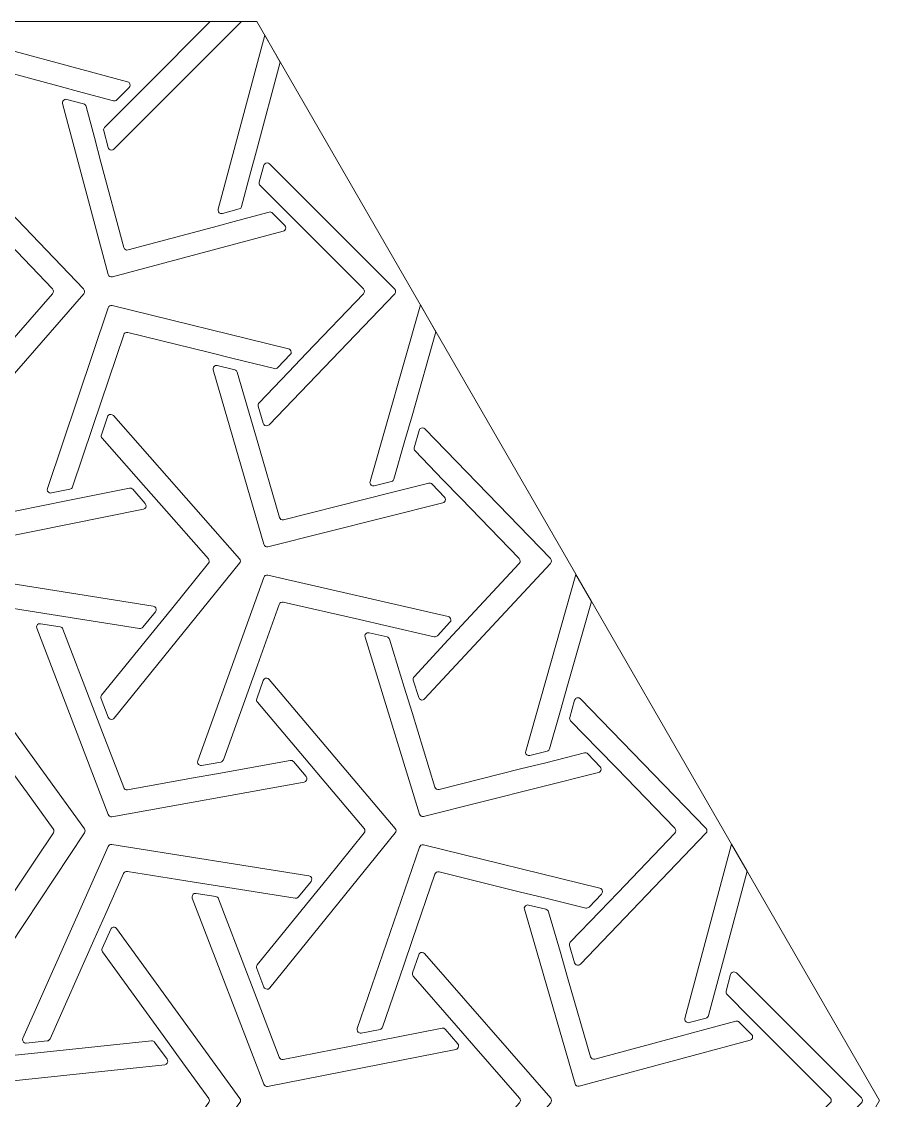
# Model space of a CAD drawing. Header units: millimetres. Extents: x 0.8 to 39, y 0.8 to 33.9.
# Drawn here: x 25.85 to 39.03, y 17.33 to 33.9 of the extents above; entities that cross this region are included whole.
import ezdxf

# ---------------------------------------------------------------- set-up
doc = ezdxf.new("R2010")
doc.units = ezdxf.units.MM
doc.header["$MEASUREMENT"] = 0
doc.layers.add('Layer 1', color=7, linetype='Continuous', lineweight=0)

# ---------------------------------------------------------------- blocks, each defined once
blk = doc.blocks.new('Block_0')
at = {"layer": 'Layer 1', "color": 1, "lineweight": 0, "true_color": 0xff0000}
for points, knots in [([(5.548, 9.05), (5.548, 9.05), (7.94, 4.907), (7.94, 4.907), (7.94, 4.907), (10.331, 0.765), (10.331, 0.765), (10.331, 0.765), (15.114, 0.765), (15.114, 0.765), (15.114, 0.765), (19.897, 0.765), (19.897, 0.765), (19.897, 0.765), (24.68, 0.765), (24.68, 0.765), (24.68, 0.765), (29.463, 0.765), (29.463, 0.765), (29.463, 0.765), (31.855, 4.907), (31.855, 4.907), (31.855, 4.907), (34.246, 9.05), (34.246, 9.05), (34.246, 9.05), (36.638, 13.192), (36.638, 13.192), (36.638, 13.192), (39.029, 17.334), (39.029, 17.334), (39.029, 17.334), (36.638, 21.476), (36.638, 21.476), (36.638, 21.476), (34.246, 25.619), (34.246, 25.619), (34.246, 25.619), (31.855, 29.761), (31.855, 29.761), (31.855, 29.761), (29.463, 33.903), (29.463, 33.903), (29.463, 33.903), (24.68, 33.903), (24.68, 33.903), (24.68, 33.903), (19.897, 33.903), (19.897, 33.903), (19.897, 33.903), (15.114, 33.903), (15.114, 33.903), (15.114, 33.903), (10.331, 33.903), (10.331, 33.903), (10.331, 33.903), (7.94, 29.761), (7.94, 29.761), (7.94, 29.761), (5.548, 25.619), (5.548, 25.619), (5.548, 25.619), (3.157, 21.476), (3.157, 21.476), (3.157, 21.476), (0.765, 17.334), (0.765, 17.334), (0.765, 17.334), (3.157, 13.192), (3.157, 13.192), (3.157, 13.192), (5.548, 9.05), (5.548, 9.05)], [0, 0, 0, 0, 1, 1, 1, 2, 2, 2, 3, 3, 3, 4, 4, 4, 5, 5, 5, 6, 6, 6, 7, 7, 7, 8, 8, 8, 9, 9, 9, 10, 10, 10, 11, 11, 11, 12, 12, 12, 13, 13, 13, 14, 14, 14, 15, 15, 15, 16, 16, 16, 17, 17, 17, 18, 18, 18, 19, 19, 19, 20, 20, 20, 21, 21, 21, 22, 22, 22, 23, 23, 23, 24, 24, 24, 24]), ([(29.224, 33.903), (29.224, 33.903), (27.266, 31.944), (27.266, 31.944), (27.245, 31.924), (27.211, 31.924), (27.191, 31.944), (27.184, 31.951), (27.179, 31.959), (27.177, 31.968), (27.177, 31.968), (27.108, 32.227), (27.108, 32.227), (27.103, 32.246), (27.108, 32.265), (27.121, 32.278), (27.121, 32.278), (27.472, 32.63), (27.472, 32.63), (27.472, 32.63), (27.472, 32.63), (27.472, 32.63), (27.472, 32.63), (27.749, 32.906), (27.749, 32.906), (27.749, 32.906), (28.746, 33.903), (28.746, 33.903), (28.746, 33.903), (29.224, 33.903), (29.224, 33.903)], [0, 0, 0, 0, 1, 1, 1, 2, 2, 2, 3, 3, 3, 4, 4, 4, 5, 5, 5, 6, 6, 6, 7, 7, 7, 8, 8, 8, 9, 9, 9, 10, 10, 10, 10]), ([(24.785, 33.646), (24.785, 33.646), (24.008, 30.968), (24.008, 30.968), (23.999, 30.94), (24.016, 30.911), (24.044, 30.903), (24.053, 30.9), (24.062, 30.9), (24.071, 30.902), (24.071, 30.902), (24.339, 30.968), (24.339, 30.968), (24.358, 30.973), (24.372, 30.987), (24.378, 31.005), (24.378, 31.005), (24.56, 31.632), (24.56, 31.632), (24.56, 31.632), (24.56, 31.632), (24.56, 31.632), (24.56, 31.632), (24.671, 32.015), (24.671, 32.015), (24.671, 32.015), (24.671, 32.015), (24.671, 32.015), (24.671, 32.015), (25.025, 33.232), (25.025, 33.232), (25.033, 33.259), (25.061, 33.276), (25.089, 33.268), (25.089, 33.268), (26.401, 32.917), (26.401, 32.917), (26.401, 32.917), (26.401, 32.917), (26.401, 32.917), (26.401, 32.917), (26.778, 32.816), (26.778, 32.816), (26.778, 32.816), (26.778, 32.816), (26.778, 32.816), (26.778, 32.816), (27.258, 32.687), (27.258, 32.687), (27.276, 32.682), (27.296, 32.687), (27.309, 32.701), (27.309, 32.701), (27.499, 32.89), (27.499, 32.89), (27.52, 32.911), (27.52, 32.945), (27.499, 32.965), (27.492, 32.972), (27.484, 32.977), (27.475, 32.979), (27.475, 32.979), (24.85, 33.682), (24.85, 33.682), (24.822, 33.69), (24.793, 33.674), (24.785, 33.646)], [0, 0, 0, 0, 1, 1, 1, 2, 2, 2, 3, 3, 3, 4, 4, 4, 5, 5, 5, 6, 6, 6, 7, 7, 7, 8, 8, 8, 9, 9, 9, 10, 10, 10, 11, 11, 11, 12, 12, 12, 13, 13, 13, 14, 14, 14, 15, 15, 15, 16, 16, 16, 17, 17, 17, 18, 18, 18, 19, 19, 19, 20, 20, 20, 21, 21, 21, 22, 22, 22, 22]), ([(29.583, 33.696), (29.583, 33.696), (28.866, 31.02), (28.866, 31.02), (28.858, 30.992), (28.875, 30.963), (28.903, 30.956), (28.912, 30.953), (28.922, 30.953), (28.931, 30.956), (28.931, 30.956), (29.19, 31.025), (29.19, 31.025), (29.208, 31.03), (29.223, 31.044), (29.227, 31.062), (29.227, 31.062), (29.356, 31.542), (29.356, 31.542), (29.356, 31.542), (29.457, 31.919), (29.457, 31.919), (29.457, 31.919), (29.457, 31.919), (29.457, 31.919), (29.457, 31.919), (29.822, 33.282), (29.822, 33.282), (29.822, 33.282), (29.583, 33.696), (29.583, 33.696)], [0, 0, 0, 0, 1, 1, 1, 2, 2, 2, 3, 3, 3, 4, 4, 4, 5, 5, 5, 6, 6, 6, 7, 7, 7, 8, 8, 8, 9, 9, 9, 10, 10, 10, 10]), ([(27.178, 30.019), (27.178, 30.019), (26.475, 32.643), (26.475, 32.643), (26.467, 32.671), (26.484, 32.7), (26.512, 32.708), (26.521, 32.71), (26.53, 32.71), (26.539, 32.708), (26.539, 32.708), (26.799, 32.639), (26.799, 32.639), (26.817, 32.634), (26.831, 32.619), (26.836, 32.601), (26.836, 32.601), (26.964, 32.122), (26.964, 32.122), (26.964, 32.122), (27.066, 31.744), (27.066, 31.744), (27.066, 31.744), (27.066, 31.744), (27.066, 31.744), (27.066, 31.744), (27.417, 30.433), (27.417, 30.433), (27.424, 30.405), (27.453, 30.388), (27.482, 30.396), (27.482, 30.396), (27.482, 30.396), (27.482, 30.396), (27.482, 30.396), (28.793, 30.747), (28.793, 30.747), (28.793, 30.747), (28.793, 30.747), (28.793, 30.747), (28.793, 30.747), (29.17, 30.848), (29.17, 30.848), (29.17, 30.848), (29.17, 30.848), (29.17, 30.848), (29.17, 30.848), (29.65, 30.977), (29.65, 30.977), (29.668, 30.982), (29.687, 30.976), (29.701, 30.963), (29.701, 30.963), (29.891, 30.773), (29.891, 30.773), (29.911, 30.753), (29.911, 30.719), (29.891, 30.698), (29.884, 30.692), (29.876, 30.687), (29.867, 30.685), (29.867, 30.685), (27.243, 29.982), (27.243, 29.982), (27.214, 29.974), (27.185, 29.991), (27.178, 30.019)], [0, 0, 0, 0, 1, 1, 1, 2, 2, 2, 3, 3, 3, 4, 4, 4, 5, 5, 5, 6, 6, 6, 7, 7, 7, 8, 8, 8, 9, 9, 9, 10, 10, 10, 11, 11, 11, 12, 12, 12, 13, 13, 13, 14, 14, 14, 15, 15, 15, 16, 16, 16, 17, 17, 17, 18, 18, 18, 19, 19, 19, 20, 20, 20, 21, 21, 21, 22, 22, 22, 22]), ([(26.799, 29.796), (26.799, 29.796), (24.867, 31.811), (24.867, 31.811), (24.847, 31.832), (24.813, 31.832), (24.792, 31.812), (24.785, 31.806), (24.78, 31.798), (24.778, 31.789), (24.778, 31.789), (24.701, 31.523), (24.701, 31.523), (24.695, 31.505), (24.7, 31.486), (24.713, 31.472), (24.713, 31.472), (25.165, 31), (25.165, 31), (25.165, 31), (25.165, 31), (25.165, 31), (25.165, 31), (25.441, 30.713), (25.441, 30.713), (25.441, 30.713), (25.441, 30.713), (25.441, 30.713), (25.441, 30.713), (26.321, 29.796), (26.321, 29.796), (26.34, 29.776), (26.341, 29.745), (26.323, 29.724), (26.323, 29.724), (25.623, 28.923), (25.623, 28.923), (25.623, 28.923), (25.623, 28.923), (25.623, 28.923), (25.623, 28.923), (25.35, 28.609), (25.35, 28.609), (25.35, 28.609), (24.69, 27.853), (24.69, 27.853), (24.677, 27.838), (24.674, 27.819), (24.68, 27.801), (24.68, 27.801), (24.775, 27.523), (24.775, 27.523), (24.784, 27.495), (24.815, 27.48), (24.842, 27.49), (24.851, 27.493), (24.859, 27.498), (24.865, 27.505), (24.865, 27.505), (26.801, 29.724), (26.801, 29.724), (26.819, 29.745), (26.818, 29.776), (26.799, 29.796)], [0, 0, 0, 0, 1, 1, 1, 2, 2, 2, 3, 3, 3, 4, 4, 4, 5, 5, 5, 6, 6, 6, 7, 7, 7, 8, 8, 8, 9, 9, 9, 10, 10, 10, 11, 11, 11, 12, 12, 12, 13, 13, 13, 14, 14, 14, 15, 15, 15, 16, 16, 16, 17, 17, 17, 18, 18, 18, 19, 19, 19, 20, 20, 20, 21, 21, 21, 21]), ([(31.579, 29.797), (31.579, 29.797), (29.657, 31.719), (29.657, 31.719), (29.636, 31.74), (29.603, 31.74), (29.582, 31.719), (29.576, 31.713), (29.571, 31.705), (29.569, 31.696), (29.569, 31.696), (29.499, 31.436), (29.499, 31.436), (29.494, 31.418), (29.499, 31.399), (29.513, 31.385), (29.513, 31.385), (29.864, 31.034), (29.864, 31.034), (29.864, 31.034), (29.864, 31.034), (29.864, 31.034), (29.864, 31.034), (30.14, 30.758), (30.14, 30.758), (30.14, 30.758), (30.14, 30.758), (30.14, 30.758), (30.14, 30.758), (31.101, 29.797), (31.101, 29.797), (31.121, 29.777), (31.121, 29.744), (31.102, 29.723), (31.102, 29.723), (30.224, 28.809), (30.224, 28.809), (30.224, 28.809), (30.224, 28.809), (30.224, 28.809), (30.224, 28.809), (29.948, 28.521), (29.948, 28.521), (29.948, 28.521), (29.948, 28.521), (29.948, 28.521), (29.948, 28.521), (29.496, 28.05), (29.496, 28.05), (29.483, 28.036), (29.478, 28.016), (29.484, 27.998), (29.484, 27.998), (29.561, 27.733), (29.561, 27.733), (29.569, 27.705), (29.598, 27.688), (29.626, 27.697), (29.635, 27.699), (29.643, 27.704), (29.65, 27.711), (29.65, 27.711), (31.58, 29.723), (31.58, 29.723), (31.6, 29.744), (31.599, 29.777), (31.579, 29.797)], [0, 0, 0, 0, 1, 1, 1, 2, 2, 2, 3, 3, 3, 4, 4, 4, 5, 5, 5, 6, 6, 6, 7, 7, 7, 8, 8, 8, 9, 9, 9, 10, 10, 10, 11, 11, 11, 12, 12, 12, 13, 13, 13, 14, 14, 14, 15, 15, 15, 16, 16, 16, 17, 17, 17, 18, 18, 18, 19, 19, 19, 20, 20, 20, 21, 21, 21, 22, 22, 22, 22]), ([(27.176, 29.507), (27.176, 29.507), (26.242, 26.732), (26.242, 26.732), (26.233, 26.705), (26.248, 26.675), (26.275, 26.665), (26.284, 26.662), (26.293, 26.662), (26.303, 26.664), (26.303, 26.664), (26.589, 26.721), (26.589, 26.721), (26.607, 26.725), (26.623, 26.738), (26.629, 26.756), (26.629, 26.756), (26.936, 27.671), (26.936, 27.671), (26.936, 27.671), (26.936, 27.671), (26.936, 27.671), (26.936, 27.671), (27.069, 28.064), (27.069, 28.064), (27.069, 28.064), (27.069, 28.064), (27.069, 28.064), (27.069, 28.064), (27.415, 29.093), (27.415, 29.093), (27.424, 29.119), (27.451, 29.134), (27.478, 29.128), (27.478, 29.128), (28.712, 28.825), (28.712, 28.825), (28.712, 28.825), (28.712, 28.825), (28.712, 28.825), (28.712, 28.825), (29.099, 28.73), (29.099, 28.73), (29.099, 28.73), (29.733, 28.574), (29.733, 28.574), (29.751, 28.569), (29.771, 28.575), (29.784, 28.589), (29.784, 28.589), (29.975, 28.788), (29.975, 28.788), (29.995, 28.809), (29.995, 28.843), (29.974, 28.863), (29.967, 28.869), (29.959, 28.874), (29.95, 28.876), (29.95, 28.876), (27.239, 29.542), (27.239, 29.542), (27.212, 29.549), (27.185, 29.534), (27.176, 29.507)], [0, 0, 0, 0, 1, 1, 1, 2, 2, 2, 3, 3, 3, 4, 4, 4, 5, 5, 5, 6, 6, 6, 7, 7, 7, 8, 8, 8, 9, 9, 9, 10, 10, 10, 11, 11, 11, 12, 12, 12, 13, 13, 13, 14, 14, 14, 15, 15, 15, 16, 16, 16, 17, 17, 17, 18, 18, 18, 19, 19, 19, 20, 20, 20, 21, 21, 21, 21]), ([(31.974, 29.554), (31.974, 29.554), (31.201, 26.839), (31.201, 26.839), (31.193, 26.811), (31.209, 26.782), (31.237, 26.774), (31.246, 26.771), (31.256, 26.771), (31.265, 26.773), (31.265, 26.773), (31.531, 26.84), (31.531, 26.84), (31.549, 26.845), (31.564, 26.859), (31.569, 26.877), (31.569, 26.877), (31.737, 27.467), (31.737, 27.467), (31.737, 27.467), (31.737, 27.467), (31.737, 27.467), (31.737, 27.467), (31.846, 27.849), (31.846, 27.849), (31.846, 27.849), (31.846, 27.849), (31.846, 27.849), (31.846, 27.849), (32.214, 29.139), (32.214, 29.139), (32.214, 29.139), (31.974, 29.554), (31.974, 29.554)], [0, 0, 0, 0, 1, 1, 1, 2, 2, 2, 3, 3, 3, 4, 4, 4, 5, 5, 5, 6, 6, 6, 7, 7, 7, 8, 8, 8, 9, 9, 9, 10, 10, 10, 11, 11, 11, 11]), ([(24.785, 25.87), (24.785, 25.87), (23.83, 28.658), (23.83, 28.658), (23.821, 28.685), (23.836, 28.715), (23.863, 28.725), (23.872, 28.728), (23.881, 28.728), (23.891, 28.727), (23.891, 28.727), (24.179, 28.67), (24.179, 28.67), (24.198, 28.666), (24.213, 28.653), (24.219, 28.635), (24.219, 28.635), (24.544, 27.686), (24.544, 27.686), (24.544, 27.686), (24.544, 27.686), (24.544, 27.686), (24.544, 27.686), (24.679, 27.292), (24.679, 27.292), (24.679, 27.292), (24.679, 27.292), (24.679, 27.292), (24.679, 27.292), (25.024, 26.284), (25.024, 26.284), (25.033, 26.259), (25.059, 26.244), (25.085, 26.249), (25.085, 26.249), (26.152, 26.464), (26.152, 26.464), (26.152, 26.464), (26.152, 26.464), (26.152, 26.464), (26.152, 26.464), (26.558, 26.546), (26.558, 26.546), (26.558, 26.546), (26.558, 26.546), (26.558, 26.546), (26.558, 26.546), (27.504, 26.737), (27.504, 26.737), (27.522, 26.741), (27.541, 26.734), (27.554, 26.72), (27.554, 26.72), (27.747, 26.501), (27.747, 26.501), (27.766, 26.479), (27.764, 26.445), (27.742, 26.426), (27.735, 26.42), (27.727, 26.416), (27.718, 26.414), (27.718, 26.414), (24.845, 25.835), (24.845, 25.835), (24.819, 25.83), (24.793, 25.844), (24.785, 25.87)], [0, 0, 0, 0, 1, 1, 1, 2, 2, 2, 3, 3, 3, 4, 4, 4, 5, 5, 5, 6, 6, 6, 7, 7, 7, 8, 8, 8, 9, 9, 9, 10, 10, 10, 11, 11, 11, 12, 12, 12, 13, 13, 13, 14, 14, 14, 15, 15, 15, 16, 16, 16, 17, 17, 17, 18, 18, 18, 19, 19, 19, 20, 20, 20, 21, 21, 21, 22, 22, 22, 22]), ([(29.569, 25.875), (29.569, 25.875), (28.791, 28.553), (28.791, 28.553), (28.782, 28.581), (28.799, 28.61), (28.827, 28.619), (28.836, 28.621), (28.845, 28.621), (28.854, 28.619), (28.854, 28.619), (29.122, 28.553), (29.122, 28.553), (29.141, 28.549), (29.155, 28.535), (29.161, 28.517), (29.161, 28.517), (29.343, 27.889), (29.343, 27.889), (29.343, 27.889), (29.343, 27.889), (29.343, 27.889), (29.343, 27.889), (29.454, 27.507), (29.454, 27.507), (29.454, 27.507), (29.454, 27.507), (29.454, 27.507), (29.454, 27.507), (29.808, 26.289), (29.808, 26.289), (29.816, 26.261), (29.844, 26.245), (29.872, 26.252), (29.872, 26.252), (31.124, 26.567), (31.124, 26.567), (31.124, 26.567), (31.124, 26.567), (31.124, 26.567), (31.124, 26.567), (31.508, 26.663), (31.508, 26.663), (31.508, 26.663), (32.104, 26.813), (32.104, 26.813), (32.122, 26.818), (32.142, 26.812), (32.155, 26.798), (32.155, 26.798), (32.346, 26.601), (32.346, 26.601), (32.366, 26.58), (32.365, 26.547), (32.344, 26.527), (32.338, 26.52), (32.33, 26.516), (32.321, 26.513), (32.321, 26.513), (29.632, 25.838), (29.632, 25.838), (29.605, 25.831), (29.577, 25.847), (29.569, 25.875)], [0, 0, 0, 0, 1, 1, 1, 2, 2, 2, 3, 3, 3, 4, 4, 4, 5, 5, 5, 6, 6, 6, 7, 7, 7, 8, 8, 8, 9, 9, 9, 10, 10, 10, 11, 11, 11, 12, 12, 12, 13, 13, 13, 14, 14, 14, 15, 15, 15, 16, 16, 16, 17, 17, 17, 18, 18, 18, 19, 19, 19, 20, 20, 20, 21, 21, 21, 21]), ([(29.195, 25.652), (29.195, 25.652), (27.256, 27.851), (27.256, 27.851), (27.236, 27.873), (27.203, 27.875), (27.181, 27.856), (27.174, 27.85), (27.169, 27.842), (27.166, 27.833), (27.166, 27.833), (27.073, 27.556), (27.073, 27.556), (27.067, 27.539), (27.071, 27.519), (27.083, 27.505), (27.083, 27.505), (27.721, 26.781), (27.721, 26.781), (27.721, 26.781), (27.721, 26.781), (27.721, 26.781), (27.721, 26.781), (27.995, 26.47), (27.995, 26.47), (27.995, 26.47), (27.995, 26.47), (27.995, 26.47), (27.995, 26.47), (28.716, 25.652), (28.716, 25.652), (28.733, 25.633), (28.734, 25.604), (28.718, 25.584), (28.718, 25.584), (28.149, 24.881), (28.149, 24.881), (28.149, 24.881), (27.879, 24.547), (27.879, 24.547), (27.879, 24.547), (27.076, 23.557), (27.076, 23.557), (27.064, 23.542), (27.061, 23.522), (27.068, 23.504), (27.068, 23.504), (27.178, 23.218), (27.178, 23.218), (27.189, 23.191), (27.219, 23.177), (27.246, 23.187), (27.255, 23.191), (27.263, 23.196), (27.269, 23.204), (27.269, 23.204), (29.196, 25.584), (29.196, 25.584), (29.212, 25.604), (29.212, 25.633), (29.195, 25.652)], [0, 0, 0, 0, 1, 1, 1, 2, 2, 2, 3, 3, 3, 4, 4, 4, 5, 5, 5, 6, 6, 6, 7, 7, 7, 8, 8, 8, 9, 9, 9, 10, 10, 10, 11, 11, 11, 12, 12, 12, 13, 13, 13, 14, 14, 14, 15, 15, 15, 16, 16, 16, 17, 17, 17, 18, 18, 18, 19, 19, 19, 20, 20, 20, 20]), ([(33.972, 25.655), (33.972, 25.655), (32.043, 27.646), (32.043, 27.646), (32.023, 27.667), (31.989, 27.667), (31.968, 27.647), (31.961, 27.64), (31.957, 27.632), (31.954, 27.623), (31.954, 27.623), (31.879, 27.359), (31.879, 27.359), (31.874, 27.341), (31.879, 27.322), (31.892, 27.308), (31.892, 27.308), (32.319, 26.867), (32.319, 26.867), (32.319, 26.867), (32.319, 26.867), (32.319, 26.867), (32.319, 26.867), (32.595, 26.582), (32.595, 26.582), (32.595, 26.582), (32.595, 26.582), (32.595, 26.582), (32.595, 26.582), (33.494, 25.655), (33.494, 25.655), (33.514, 25.634), (33.514, 25.602), (33.495, 25.582), (33.495, 25.582), (32.678, 24.703), (32.678, 24.703), (32.678, 24.703), (32.678, 24.703), (32.678, 24.703), (32.678, 24.703), (32.402, 24.406), (32.402, 24.406), (32.402, 24.406), (32.402, 24.406), (32.402, 24.406), (32.402, 24.406), (31.878, 23.842), (31.878, 23.842), (31.865, 23.828), (31.861, 23.808), (31.866, 23.79), (31.866, 23.79), (31.949, 23.52), (31.949, 23.52), (31.958, 23.493), (31.987, 23.477), (32.015, 23.485), (32.024, 23.488), (32.032, 23.493), (32.039, 23.5), (32.039, 23.5), (33.973, 25.582), (33.973, 25.582), (33.992, 25.602), (33.992, 25.634), (33.972, 25.655)], [0, 0, 0, 0, 1, 1, 1, 2, 2, 2, 3, 3, 3, 4, 4, 4, 5, 5, 5, 6, 6, 6, 7, 7, 7, 8, 8, 8, 9, 9, 9, 10, 10, 10, 11, 11, 11, 12, 12, 12, 13, 13, 13, 14, 14, 14, 15, 15, 15, 16, 16, 16, 17, 17, 17, 18, 18, 18, 19, 19, 19, 20, 20, 20, 21, 21, 21, 22, 22, 22, 22]), ([(24.783, 25.374), (24.783, 25.374), (23.473, 22.431), (23.473, 22.431), (23.461, 22.404), (23.473, 22.373), (23.5, 22.361), (23.508, 22.357), (23.517, 22.356), (23.527, 22.357), (23.527, 22.357), (23.85, 22.391), (23.85, 22.391), (23.868, 22.393), (23.885, 22.404), (23.892, 22.422), (23.892, 22.422), (24.567, 23.937), (24.567, 23.937), (24.567, 23.937), (24.567, 23.937), (24.567, 23.937), (24.567, 23.937), (24.749, 24.345), (24.749, 24.345), (24.749, 24.345), (24.749, 24.345), (24.749, 24.345), (24.749, 24.345), (25.023, 24.96), (25.023, 24.96), (25.032, 24.982), (25.055, 24.995), (25.079, 24.991), (25.079, 24.991), (25.976, 24.849), (25.976, 24.849), (25.976, 24.849), (25.976, 24.849), (25.976, 24.849), (25.976, 24.849), (26.4, 24.782), (26.4, 24.782), (26.4, 24.782), (26.4, 24.782), (26.4, 24.782), (26.4, 24.782), (27.659, 24.582), (27.659, 24.582), (27.678, 24.579), (27.697, 24.586), (27.709, 24.601), (27.709, 24.601), (27.902, 24.84), (27.902, 24.84), (27.92, 24.862), (27.917, 24.896), (27.894, 24.914), (27.887, 24.92), (27.878, 24.924), (27.869, 24.925), (27.869, 24.925), (24.84, 25.405), (24.84, 25.405), (24.816, 25.409), (24.793, 25.396), (24.783, 25.374)], [0, 0, 0, 0, 1, 1, 1, 2, 2, 2, 3, 3, 3, 4, 4, 4, 5, 5, 5, 6, 6, 6, 7, 7, 7, 8, 8, 8, 9, 9, 9, 10, 10, 10, 11, 11, 11, 12, 12, 12, 13, 13, 13, 14, 14, 14, 15, 15, 15, 16, 16, 16, 17, 17, 17, 18, 18, 18, 19, 19, 19, 20, 20, 20, 21, 21, 21, 22, 22, 22, 22]), ([(29.567, 25.367), (29.567, 25.367), (28.552, 22.548), (28.552, 22.548), (28.542, 22.521), (28.557, 22.491), (28.584, 22.481), (28.593, 22.478), (28.602, 22.477), (28.611, 22.478), (28.611, 22.478), (28.906, 22.531), (28.906, 22.531), (28.925, 22.535), (28.94, 22.548), (28.947, 22.566), (28.947, 22.566), (29.326, 23.62), (29.326, 23.62), (29.326, 23.62), (29.469, 24.017), (29.469, 24.017), (29.469, 24.017), (29.469, 24.017), (29.469, 24.017), (29.469, 24.017), (29.806, 24.953), (29.806, 24.953), (29.815, 24.978), (29.842, 24.993), (29.868, 24.987), (29.868, 24.987), (31.041, 24.718), (31.041, 24.718), (31.041, 24.718), (31.041, 24.718), (31.041, 24.718), (31.041, 24.718), (31.435, 24.628), (31.435, 24.628), (31.435, 24.628), (31.435, 24.628), (31.435, 24.628), (31.435, 24.628), (32.186, 24.456), (32.186, 24.456), (32.205, 24.452), (32.224, 24.457), (32.237, 24.471), (32.237, 24.471), (32.429, 24.678), (32.429, 24.678), (32.449, 24.7), (32.448, 24.733), (32.426, 24.753), (32.419, 24.759), (32.411, 24.764), (32.402, 24.766), (32.402, 24.766), (29.629, 25.401), (29.629, 25.401), (29.603, 25.407), (29.576, 25.392), (29.567, 25.367)], [0, 0, 0, 0, 1, 1, 1, 2, 2, 2, 3, 3, 3, 4, 4, 4, 5, 5, 5, 6, 6, 6, 7, 7, 7, 8, 8, 8, 9, 9, 9, 10, 10, 10, 11, 11, 11, 12, 12, 12, 13, 13, 13, 14, 14, 14, 15, 15, 15, 16, 16, 16, 17, 17, 17, 18, 18, 18, 19, 19, 19, 20, 20, 20, 21, 21, 21, 21]), ([(34.366, 25.411), (34.366, 25.411), (33.593, 22.697), (33.593, 22.697), (33.585, 22.669), (33.601, 22.639), (33.629, 22.631), (33.638, 22.629), (33.647, 22.629), (33.656, 22.631), (33.656, 22.631), (33.923, 22.698), (33.923, 22.698), (33.941, 22.702), (33.955, 22.716), (33.961, 22.735), (33.961, 22.735), (34.129, 23.325), (34.129, 23.325), (34.129, 23.325), (34.129, 23.325), (34.129, 23.325), (34.129, 23.325), (34.237, 23.707), (34.237, 23.707), (34.237, 23.707), (34.237, 23.707), (34.237, 23.707), (34.237, 23.707), (34.605, 24.997), (34.605, 24.997), (34.605, 24.997), (34.366, 25.411), (34.366, 25.411)], [0, 0, 0, 0, 1, 1, 1, 2, 2, 2, 3, 3, 3, 4, 4, 4, 5, 5, 5, 6, 6, 6, 7, 7, 7, 8, 8, 8, 9, 9, 9, 10, 10, 10, 11, 11, 11, 11]), ([(27.176, 21.724), (27.176, 21.724), (26.078, 24.585), (26.078, 24.585), (26.067, 24.612), (26.081, 24.642), (26.108, 24.653), (26.117, 24.656), (26.126, 24.657), (26.135, 24.656), (26.135, 24.656), (26.439, 24.608), (26.439, 24.608), (26.457, 24.605), (26.473, 24.592), (26.48, 24.574), (26.48, 24.574), (26.937, 23.384), (26.937, 23.384), (26.937, 23.384), (26.937, 23.384), (26.937, 23.384), (26.937, 23.384), (27.09, 22.984), (27.09, 22.984), (27.09, 22.984), (27.09, 22.984), (27.09, 22.984), (27.09, 22.984), (27.415, 22.138), (27.415, 22.138), (27.424, 22.115), (27.449, 22.101), (27.474, 22.105), (27.474, 22.105), (28.456, 22.282), (28.456, 22.282), (28.456, 22.282), (28.456, 22.282), (28.456, 22.282), (28.456, 22.282), (28.871, 22.357), (28.871, 22.357), (28.871, 22.357), (28.871, 22.357), (28.871, 22.357), (28.871, 22.357), (29.974, 22.555), (29.974, 22.555), (29.993, 22.559), (30.012, 22.552), (30.024, 22.537), (30.024, 22.537), (30.217, 22.308), (30.217, 22.308), (30.236, 22.286), (30.233, 22.253), (30.211, 22.234), (30.204, 22.228), (30.195, 22.224), (30.186, 22.222), (30.186, 22.222), (27.234, 21.691), (27.234, 21.691), (27.209, 21.687), (27.185, 21.701), (27.176, 21.724)], [0, 0, 0, 0, 1, 1, 1, 2, 2, 2, 3, 3, 3, 4, 4, 4, 5, 5, 5, 6, 6, 6, 7, 7, 7, 8, 8, 8, 9, 9, 9, 10, 10, 10, 11, 11, 11, 12, 12, 12, 13, 13, 13, 14, 14, 14, 15, 15, 15, 16, 16, 16, 17, 17, 17, 18, 18, 18, 19, 19, 19, 20, 20, 20, 21, 21, 21, 22, 22, 22, 22]), ([(31.96, 21.731), (31.96, 21.731), (31.124, 24.448), (31.124, 24.448), (31.115, 24.476), (31.131, 24.505), (31.159, 24.514), (31.168, 24.516), (31.177, 24.517), (31.186, 24.515), (31.186, 24.515), (31.462, 24.452), (31.462, 24.452), (31.48, 24.447), (31.495, 24.434), (31.5, 24.416), (31.5, 24.416), (31.727, 23.679), (31.727, 23.679), (31.727, 23.679), (31.727, 23.679), (31.727, 23.679), (31.727, 23.679), (31.846, 23.293), (31.846, 23.293), (31.846, 23.293), (32.199, 22.146), (32.199, 22.146), (32.207, 22.119), (32.235, 22.103), (32.262, 22.11), (32.262, 22.11), (33.515, 22.425), (33.515, 22.425), (33.515, 22.425), (33.515, 22.425), (33.515, 22.425), (33.515, 22.425), (33.9, 22.521), (33.9, 22.521), (33.9, 22.521), (34.495, 22.671), (34.495, 22.671), (34.514, 22.675), (34.533, 22.67), (34.546, 22.656), (34.546, 22.656), (34.737, 22.459), (34.737, 22.459), (34.757, 22.438), (34.757, 22.405), (34.736, 22.384), (34.729, 22.378), (34.721, 22.373), (34.712, 22.371), (34.712, 22.371), (32.023, 21.696), (32.023, 21.696), (31.996, 21.689), (31.968, 21.705), (31.96, 21.731)], [0, 0, 0, 0, 1, 1, 1, 2, 2, 2, 3, 3, 3, 4, 4, 4, 5, 5, 5, 6, 6, 6, 7, 7, 7, 8, 8, 8, 9, 9, 9, 10, 10, 10, 11, 11, 11, 12, 12, 12, 13, 13, 13, 14, 14, 14, 15, 15, 15, 16, 16, 16, 17, 17, 17, 18, 18, 18, 19, 19, 19, 20, 20, 20, 20]), ([(26.811, 21.506), (26.811, 21.506), (24.915, 24.116), (24.915, 24.116), (24.898, 24.14), (24.865, 24.145), (24.841, 24.128), (24.833, 24.122), (24.828, 24.115), (24.824, 24.106), (24.824, 24.106), (24.692, 23.81), (24.692, 23.81), (24.684, 23.792), (24.686, 23.772), (24.697, 23.757), (24.697, 23.757), (25.672, 22.416), (25.672, 22.416), (25.672, 22.416), (25.672, 22.416), (25.672, 22.416), (25.672, 22.416), (25.935, 22.054), (25.935, 22.054), (25.935, 22.054), (25.935, 22.054), (25.935, 22.054), (25.935, 22.054), (26.333, 21.506), (26.333, 21.506), (26.346, 21.488), (26.346, 21.464), (26.334, 21.446), (26.334, 21.446), (26.064, 21.039), (26.064, 21.039), (26.064, 21.039), (26.064, 21.039), (26.064, 21.039), (26.064, 21.039), (25.809, 20.656), (25.809, 20.656), (25.809, 20.656), (25.809, 20.656), (25.809, 20.656), (25.809, 20.656), (24.724, 19.022), (24.724, 19.022), (24.713, 19.007), (24.712, 18.986), (24.721, 18.969), (24.721, 18.969), (24.871, 18.667), (24.871, 18.667), (24.884, 18.641), (24.916, 18.63), (24.942, 18.643), (24.95, 18.647), (24.957, 18.653), (24.962, 18.661), (24.962, 18.661), (26.812, 21.446), (26.812, 21.446), (26.825, 21.464), (26.824, 21.488), (26.811, 21.506)], [0, 0, 0, 0, 1, 1, 1, 2, 2, 2, 3, 3, 3, 4, 4, 4, 5, 5, 5, 6, 6, 6, 7, 7, 7, 8, 8, 8, 9, 9, 9, 10, 10, 10, 11, 11, 11, 12, 12, 12, 13, 13, 13, 14, 14, 14, 15, 15, 15, 16, 16, 16, 17, 17, 17, 18, 18, 18, 19, 19, 19, 20, 20, 20, 21, 21, 21, 22, 22, 22, 22]), ([(31.587, 21.51), (31.587, 21.51), (29.652, 23.8), (29.652, 23.8), (29.633, 23.823), (29.599, 23.826), (29.577, 23.807), (29.57, 23.801), (29.565, 23.793), (29.561, 23.784), (29.561, 23.784), (29.46, 23.502), (29.46, 23.502), (29.454, 23.484), (29.457, 23.465), (29.469, 23.45), (29.469, 23.45), (30.192, 22.595), (30.192, 22.595), (30.192, 22.595), (30.192, 22.595), (30.192, 22.595), (30.192, 22.595), (30.465, 22.272), (30.465, 22.272), (30.465, 22.272), (30.465, 22.272), (30.465, 22.272), (30.465, 22.272), (31.109, 21.51), (31.109, 21.51), (31.126, 21.49), (31.126, 21.462), (31.11, 21.442), (31.11, 21.442), (30.54, 20.739), (30.54, 20.739), (30.54, 20.739), (30.27, 20.405), (30.27, 20.405), (30.27, 20.405), (29.468, 19.415), (29.468, 19.415), (29.456, 19.4), (29.453, 19.38), (29.46, 19.362), (29.46, 19.362), (29.57, 19.076), (29.57, 19.076), (29.58, 19.048), (29.611, 19.035), (29.638, 19.045), (29.647, 19.049), (29.654, 19.054), (29.66, 19.061), (29.66, 19.061), (31.588, 21.442), (31.588, 21.442), (31.604, 21.462), (31.604, 21.49), (31.587, 21.51)], [0, 0, 0, 0, 1, 1, 1, 2, 2, 2, 3, 3, 3, 4, 4, 4, 5, 5, 5, 6, 6, 6, 7, 7, 7, 8, 8, 8, 9, 9, 9, 10, 10, 10, 11, 11, 11, 12, 12, 12, 13, 13, 13, 14, 14, 14, 15, 15, 15, 16, 16, 16, 17, 17, 17, 18, 18, 18, 19, 19, 19, 20, 20, 20, 20]), ([(36.363, 21.513), (36.363, 21.513), (34.434, 23.503), (34.434, 23.503), (34.414, 23.524), (34.381, 23.525), (34.36, 23.505), (34.353, 23.498), (34.348, 23.49), (34.345, 23.481), (34.345, 23.481), (34.27, 23.217), (34.27, 23.217), (34.265, 23.199), (34.27, 23.179), (34.283, 23.166), (34.283, 23.166), (34.71, 22.725), (34.71, 22.725), (34.71, 22.725), (34.71, 22.725), (34.71, 22.725), (34.71, 22.725), (34.987, 22.44), (34.987, 22.44), (34.987, 22.44), (34.987, 22.44), (34.987, 22.44), (34.987, 22.44), (35.885, 21.513), (35.885, 21.513), (35.905, 21.492), (35.905, 21.46), (35.885, 21.439), (35.885, 21.439), (35.007, 20.524), (35.007, 20.524), (35.007, 20.524), (35.007, 20.524), (35.007, 20.524), (35.007, 20.524), (34.731, 20.237), (34.731, 20.237), (34.731, 20.237), (34.731, 20.237), (34.731, 20.237), (34.731, 20.237), (34.279, 19.765), (34.279, 19.765), (34.266, 19.751), (34.261, 19.732), (34.267, 19.714), (34.267, 19.714), (34.344, 19.448), (34.344, 19.448), (34.352, 19.42), (34.381, 19.404), (34.409, 19.412), (34.418, 19.415), (34.426, 19.42), (34.433, 19.426), (34.433, 19.426), (36.363, 21.439), (36.363, 21.439), (36.383, 21.46), (36.383, 21.492), (36.363, 21.513)], [0, 0, 0, 0, 1, 1, 1, 2, 2, 2, 3, 3, 3, 4, 4, 4, 5, 5, 5, 6, 6, 6, 7, 7, 7, 8, 8, 8, 9, 9, 9, 10, 10, 10, 11, 11, 11, 12, 12, 12, 13, 13, 13, 14, 14, 14, 15, 15, 15, 16, 16, 16, 17, 17, 17, 18, 18, 18, 19, 19, 19, 20, 20, 20, 21, 21, 21, 22, 22, 22, 22]), ([(27.175, 21.232), (27.175, 21.232), (25.864, 18.289), (25.864, 18.289), (25.852, 18.262), (25.864, 18.231), (25.891, 18.219), (25.9, 18.215), (25.909, 18.213), (25.918, 18.214), (25.918, 18.214), (26.241, 18.248), (26.241, 18.248), (26.26, 18.25), (26.276, 18.262), (26.284, 18.279), (26.284, 18.279), (26.958, 19.794), (26.958, 19.794), (26.958, 19.794), (26.958, 19.794), (26.958, 19.794), (26.958, 19.794), (27.14, 20.203), (27.14, 20.203), (27.14, 20.203), (27.14, 20.203), (27.14, 20.203), (27.14, 20.203), (27.414, 20.818), (27.414, 20.818), (27.424, 20.84), (27.447, 20.852), (27.471, 20.849), (27.471, 20.849), (28.368, 20.707), (28.368, 20.707), (28.368, 20.707), (28.368, 20.707), (28.368, 20.707), (28.368, 20.707), (28.792, 20.639), (28.792, 20.639), (28.792, 20.639), (28.792, 20.639), (28.792, 20.639), (28.792, 20.639), (30.051, 20.44), (30.051, 20.44), (30.07, 20.437), (30.088, 20.444), (30.1, 20.459), (30.1, 20.459), (30.294, 20.697), (30.294, 20.697), (30.312, 20.72), (30.308, 20.754), (30.286, 20.772), (30.278, 20.778), (30.27, 20.782), (30.261, 20.783), (30.261, 20.783), (27.232, 21.263), (27.232, 21.263), (27.208, 21.267), (27.185, 21.254), (27.175, 21.232)], [0, 0, 0, 0, 1, 1, 1, 2, 2, 2, 3, 3, 3, 4, 4, 4, 5, 5, 5, 6, 6, 6, 7, 7, 7, 8, 8, 8, 9, 9, 9, 10, 10, 10, 11, 11, 11, 12, 12, 12, 13, 13, 13, 14, 14, 14, 15, 15, 15, 16, 16, 16, 17, 17, 17, 18, 18, 18, 19, 19, 19, 20, 20, 20, 21, 21, 21, 22, 22, 22, 22]), ([(31.959, 21.223), (31.959, 21.223), (31.005, 18.437), (31.005, 18.437), (30.995, 18.41), (31.01, 18.379), (31.038, 18.37), (31.047, 18.367), (31.056, 18.366), (31.065, 18.368), (31.065, 18.368), (31.354, 18.425), (31.354, 18.425), (31.372, 18.428), (31.387, 18.442), (31.393, 18.46), (31.393, 18.46), (31.719, 19.409), (31.719, 19.409), (31.719, 19.409), (31.719, 19.409), (31.719, 19.409), (31.719, 19.409), (31.853, 19.803), (31.853, 19.803), (31.853, 19.803), (31.853, 19.803), (31.853, 19.803), (31.853, 19.803), (32.198, 20.809), (32.198, 20.809), (32.207, 20.835), (32.234, 20.85), (32.261, 20.843), (32.261, 20.843), (33.495, 20.54), (33.495, 20.54), (33.495, 20.54), (33.882, 20.445), (33.882, 20.445), (33.882, 20.445), (34.516, 20.289), (34.516, 20.289), (34.534, 20.285), (34.554, 20.291), (34.567, 20.304), (34.567, 20.304), (34.758, 20.504), (34.758, 20.504), (34.778, 20.525), (34.778, 20.558), (34.757, 20.579), (34.75, 20.585), (34.742, 20.59), (34.733, 20.592), (34.733, 20.592), (32.021, 21.258), (32.021, 21.258), (31.995, 21.264), (31.968, 21.249), (31.959, 21.223)], [0, 0, 0, 0, 1, 1, 1, 2, 2, 2, 3, 3, 3, 4, 4, 4, 5, 5, 5, 6, 6, 6, 7, 7, 7, 8, 8, 8, 9, 9, 9, 10, 10, 10, 11, 11, 11, 12, 12, 12, 13, 13, 13, 14, 14, 14, 15, 15, 15, 16, 16, 16, 17, 17, 17, 18, 18, 18, 19, 19, 19, 20, 20, 20, 20]), ([(36.757, 21.269), (36.757, 21.269), (36.041, 18.594), (36.041, 18.594), (36.033, 18.566), (36.05, 18.537), (36.078, 18.529), (36.087, 18.527), (36.096, 18.527), (36.105, 18.529), (36.105, 18.529), (36.365, 18.598), (36.365, 18.598), (36.383, 18.603), (36.397, 18.618), (36.402, 18.636), (36.402, 18.636), (36.53, 19.116), (36.53, 19.116), (36.53, 19.116), (36.53, 19.116), (36.53, 19.116), (36.53, 19.116), (36.632, 19.493), (36.632, 19.493), (36.632, 19.493), (36.632, 19.493), (36.632, 19.493), (36.632, 19.493), (36.997, 20.855), (36.997, 20.855), (36.997, 20.855), (36.757, 21.269), (36.757, 21.269)], [0, 0, 0, 0, 1, 1, 1, 2, 2, 2, 3, 3, 3, 4, 4, 4, 5, 5, 5, 6, 6, 6, 7, 7, 7, 8, 8, 8, 9, 9, 9, 10, 10, 10, 11, 11, 11, 11]), ([(24.784, 17.574), (24.784, 17.574), (23.297, 20.569), (23.297, 20.569), (23.284, 20.595), (23.295, 20.626), (23.321, 20.639), (23.329, 20.644), (23.339, 20.645), (23.348, 20.645), (23.348, 20.645), (23.685, 20.624), (23.685, 20.624), (23.704, 20.623), (23.721, 20.611), (23.729, 20.594), (23.729, 20.594), (24.601, 18.838), (24.601, 18.838), (24.601, 18.838), (24.601, 18.838), (24.601, 18.838), (24.601, 18.838), (24.806, 18.425), (24.806, 18.425), (24.806, 18.425), (25.023, 17.988), (25.023, 17.988), (25.033, 17.969), (25.054, 17.957), (25.076, 17.959), (25.076, 17.959), (25.749, 18.03), (25.749, 18.03), (25.749, 18.03), (25.749, 18.03), (25.749, 18.03), (25.749, 18.03), (26.194, 18.077), (26.194, 18.077), (26.194, 18.077), (26.194, 18.077), (26.194, 18.077), (26.194, 18.077), (27.843, 18.25), (27.843, 18.25), (27.862, 18.252), (27.88, 18.244), (27.891, 18.229), (27.891, 18.229), (28.082, 17.966), (28.082, 17.966), (28.099, 17.942), (28.094, 17.909), (28.07, 17.892), (28.063, 17.887), (28.054, 17.883), (28.045, 17.882), (28.045, 17.882), (24.836, 17.545), (24.836, 17.545), (24.814, 17.543), (24.793, 17.554), (24.784, 17.574)], [0, 0, 0, 0, 1, 1, 1, 2, 2, 2, 3, 3, 3, 4, 4, 4, 5, 5, 5, 6, 6, 6, 7, 7, 7, 8, 8, 8, 9, 9, 9, 10, 10, 10, 11, 11, 11, 12, 12, 12, 13, 13, 13, 14, 14, 14, 15, 15, 15, 16, 16, 16, 17, 17, 17, 18, 18, 18, 19, 19, 19, 20, 20, 20, 21, 21, 21, 21]), ([(29.567, 17.583), (29.567, 17.583), (28.469, 20.442), (28.469, 20.442), (28.459, 20.47), (28.472, 20.5), (28.5, 20.511), (28.508, 20.514), (28.518, 20.515), (28.527, 20.514), (28.527, 20.514), (28.83, 20.466), (28.83, 20.466), (28.849, 20.463), (28.865, 20.45), (28.871, 20.432), (28.871, 20.432), (29.328, 19.242), (29.328, 19.242), (29.328, 19.242), (29.328, 19.242), (29.328, 19.242), (29.328, 19.242), (29.482, 18.841), (29.482, 18.841), (29.482, 18.841), (29.482, 18.841), (29.482, 18.841), (29.482, 18.841), (29.806, 17.997), (29.806, 17.997), (29.815, 17.973), (29.84, 17.959), (29.866, 17.964), (29.866, 17.964), (30.913, 18.169), (30.913, 18.169), (30.913, 18.169), (30.913, 18.169), (30.913, 18.169), (30.913, 18.169), (31.322, 18.25), (31.322, 18.25), (31.322, 18.25), (31.322, 18.25), (31.322, 18.25), (31.322, 18.25), (32.307, 18.443), (32.307, 18.443), (32.325, 18.447), (32.344, 18.44), (32.357, 18.426), (32.357, 18.426), (32.55, 18.204), (32.55, 18.204), (32.569, 18.182), (32.567, 18.149), (32.545, 18.13), (32.538, 18.123), (32.529, 18.119), (32.52, 18.118), (32.52, 18.118), (29.627, 17.55), (29.627, 17.55), (29.601, 17.545), (29.576, 17.559), (29.567, 17.583)], [0, 0, 0, 0, 1, 1, 1, 2, 2, 2, 3, 3, 3, 4, 4, 4, 5, 5, 5, 6, 6, 6, 7, 7, 7, 8, 8, 8, 9, 9, 9, 10, 10, 10, 11, 11, 11, 12, 12, 12, 13, 13, 13, 14, 14, 14, 15, 15, 15, 16, 16, 16, 17, 17, 17, 18, 18, 18, 19, 19, 19, 20, 20, 20, 21, 21, 21, 22, 22, 22, 22]), ([(34.351, 17.591), (34.351, 17.591), (33.574, 20.269), (33.574, 20.269), (33.565, 20.297), (33.582, 20.326), (33.61, 20.334), (33.619, 20.337), (33.628, 20.337), (33.637, 20.335), (33.637, 20.335), (33.905, 20.269), (33.905, 20.269), (33.924, 20.264), (33.938, 20.25), (33.944, 20.232), (33.944, 20.232), (34.126, 19.605), (34.126, 19.605), (34.126, 19.605), (34.126, 19.605), (34.126, 19.605), (34.126, 19.605), (34.237, 19.222), (34.237, 19.222), (34.237, 19.222), (34.237, 19.222), (34.237, 19.222), (34.237, 19.222), (34.591, 18.005), (34.591, 18.005), (34.599, 17.978), (34.627, 17.961), (34.655, 17.969), (34.655, 17.969), (35.967, 18.32), (35.967, 18.32), (35.967, 18.32), (35.967, 18.32), (35.967, 18.32), (35.967, 18.32), (36.345, 18.422), (36.345, 18.422), (36.345, 18.422), (36.345, 18.422), (36.345, 18.422), (36.345, 18.422), (36.824, 18.55), (36.824, 18.55), (36.842, 18.555), (36.862, 18.55), (36.875, 18.536), (36.875, 18.536), (37.065, 18.347), (37.065, 18.347), (37.086, 18.326), (37.086, 18.292), (37.065, 18.272), (37.058, 18.265), (37.05, 18.261), (37.041, 18.258), (37.041, 18.258), (34.416, 17.555), (34.416, 17.555), (34.388, 17.547), (34.359, 17.563), (34.351, 17.591)], [0, 0, 0, 0, 1, 1, 1, 2, 2, 2, 3, 3, 3, 4, 4, 4, 5, 5, 5, 6, 6, 6, 7, 7, 7, 8, 8, 8, 9, 9, 9, 10, 10, 10, 11, 11, 11, 12, 12, 12, 13, 13, 13, 14, 14, 14, 15, 15, 15, 16, 16, 16, 17, 17, 17, 18, 18, 18, 19, 19, 19, 20, 20, 20, 21, 21, 21, 22, 22, 22, 22]), ([(29.202, 17.365), (29.202, 17.365), (27.306, 19.974), (27.306, 19.974), (27.289, 19.997), (27.256, 20.003), (27.233, 19.985), (27.225, 19.98), (27.219, 19.973), (27.215, 19.964), (27.215, 19.964), (27.083, 19.668), (27.083, 19.668), (27.076, 19.65), (27.078, 19.63), (27.089, 19.615), (27.089, 19.615), (28.064, 18.273), (28.064, 18.273), (28.064, 18.273), (28.064, 18.273), (28.064, 18.273), (28.064, 18.273), (28.326, 17.912), (28.326, 17.912), (28.326, 17.912), (28.326, 17.912), (28.326, 17.912), (28.326, 17.912), (28.723, 17.365), (28.723, 17.365), (28.737, 17.347), (28.737, 17.322), (28.723, 17.303), (28.723, 17.303), (28.326, 16.756), (28.326, 16.756), (28.326, 16.756), (28.326, 16.756), (28.326, 16.756), (28.326, 16.756), (28.064, 16.395), (28.064, 16.395), (28.064, 16.395), (28.064, 16.395), (28.064, 16.395), (28.064, 16.395), (27.089, 15.053), (27.089, 15.053), (27.078, 15.038), (27.076, 15.018), (27.083, 15.001), (27.083, 15.001), (27.215, 14.704), (27.215, 14.704), (27.227, 14.677), (27.258, 14.665), (27.285, 14.677), (27.294, 14.681), (27.301, 14.687), (27.306, 14.695), (27.306, 14.695), (29.202, 17.303), (29.202, 17.303), (29.215, 17.322), (29.215, 17.347), (29.202, 17.365)], [0, 0, 0, 0, 1, 1, 1, 2, 2, 2, 3, 3, 3, 4, 4, 4, 5, 5, 5, 6, 6, 6, 7, 7, 7, 8, 8, 8, 9, 9, 9, 10, 10, 10, 11, 11, 11, 12, 12, 12, 13, 13, 13, 14, 14, 14, 15, 15, 15, 16, 16, 16, 17, 17, 17, 18, 18, 18, 19, 19, 19, 20, 20, 20, 21, 21, 21, 22, 22, 22, 22]), ([(33.977, 17.369), (33.977, 17.369), (32.039, 19.59), (32.039, 19.59), (32.02, 19.612), (31.987, 19.614), (31.965, 19.595), (31.958, 19.589), (31.952, 19.581), (31.949, 19.572), (31.949, 19.572), (31.854, 19.294), (31.854, 19.294), (31.848, 19.276), (31.852, 19.256), (31.864, 19.242), (31.864, 19.242), (32.524, 18.486), (32.524, 18.486), (32.524, 18.486), (32.524, 18.486), (32.524, 18.486), (32.524, 18.486), (32.798, 18.172), (32.798, 18.172), (32.798, 18.172), (32.798, 18.172), (32.798, 18.172), (32.798, 18.172), (33.499, 17.369), (33.499, 17.369), (33.516, 17.349), (33.516, 17.319), (33.499, 17.299), (33.499, 17.299), (32.798, 16.496), (32.798, 16.496), (32.798, 16.496), (32.798, 16.496), (32.798, 16.496), (32.798, 16.496), (32.524, 16.183), (32.524, 16.183), (32.524, 16.183), (32.524, 16.183), (32.524, 16.183), (32.524, 16.183), (31.864, 15.426), (31.864, 15.426), (31.852, 15.412), (31.848, 15.392), (31.854, 15.374), (31.854, 15.374), (31.949, 15.096), (31.949, 15.096), (31.959, 15.068), (31.989, 15.054), (32.017, 15.063), (32.025, 15.066), (32.033, 15.071), (32.039, 15.078), (32.039, 15.078), (33.977, 17.299), (33.977, 17.299), (33.994, 17.319), (33.994, 17.349), (33.977, 17.369)], [0, 0, 0, 0, 1, 1, 1, 2, 2, 2, 3, 3, 3, 4, 4, 4, 5, 5, 5, 6, 6, 6, 7, 7, 7, 8, 8, 8, 9, 9, 9, 10, 10, 10, 11, 11, 11, 12, 12, 12, 13, 13, 13, 14, 14, 14, 15, 15, 15, 16, 16, 16, 17, 17, 17, 18, 18, 18, 19, 19, 19, 20, 20, 20, 21, 21, 21, 22, 22, 22, 22]), ([(36.743, 15.399), (36.743, 15.399), (36.674, 15.658), (36.674, 15.658), (36.669, 15.677), (36.674, 15.696), (36.687, 15.71), (36.687, 15.71), (37.039, 16.061), (37.039, 16.061), (37.039, 16.061), (37.315, 16.337), (37.315, 16.337), (37.315, 16.337), (38.274, 17.297), (38.274, 17.297), (38.295, 17.317), (38.295, 17.351), (38.274, 17.372), (38.274, 17.372), (37.315, 18.331), (37.315, 18.331), (37.315, 18.331), (37.039, 18.607), (37.039, 18.607), (37.039, 18.607), (36.687, 18.959), (36.687, 18.959), (36.674, 18.972), (36.669, 18.991), (36.674, 19.01), (36.674, 19.01), (36.743, 19.269), (36.743, 19.269), (36.751, 19.297), (36.78, 19.314), (36.808, 19.306), (36.817, 19.304), (36.825, 19.299), (36.832, 19.293), (36.832, 19.293), (38.753, 17.372), (38.753, 17.372), (38.773, 17.351), (38.773, 17.317), (38.753, 17.297), (38.753, 17.297), (36.832, 15.376), (36.832, 15.376), (36.811, 15.355), (36.777, 15.355), (36.757, 15.376), (36.75, 15.382), (36.746, 15.39), (36.743, 15.399)], [0, 0, 0, 0, 1, 1, 1, 2, 2, 2, 3, 3, 3, 4, 4, 4, 5, 5, 5, 6, 6, 6, 7, 7, 7, 8, 8, 8, 9, 9, 9, 10, 10, 10, 11, 11, 11, 12, 12, 12, 13, 13, 13, 14, 14, 14, 15, 15, 15, 16, 16, 16, 17, 17, 17, 18, 18, 18, 18])]:
    blk.add_open_spline(points, degree=3, knots=knots, dxfattribs=at)

msp = doc.modelspace()

# ---------------------------------------------------------------- block references
at = {"layer": 'Layer 1'}
msp.add_blockref('Block_0', (0, 0), dxfattribs=at)

doc.saveas('drawing.dxf')
